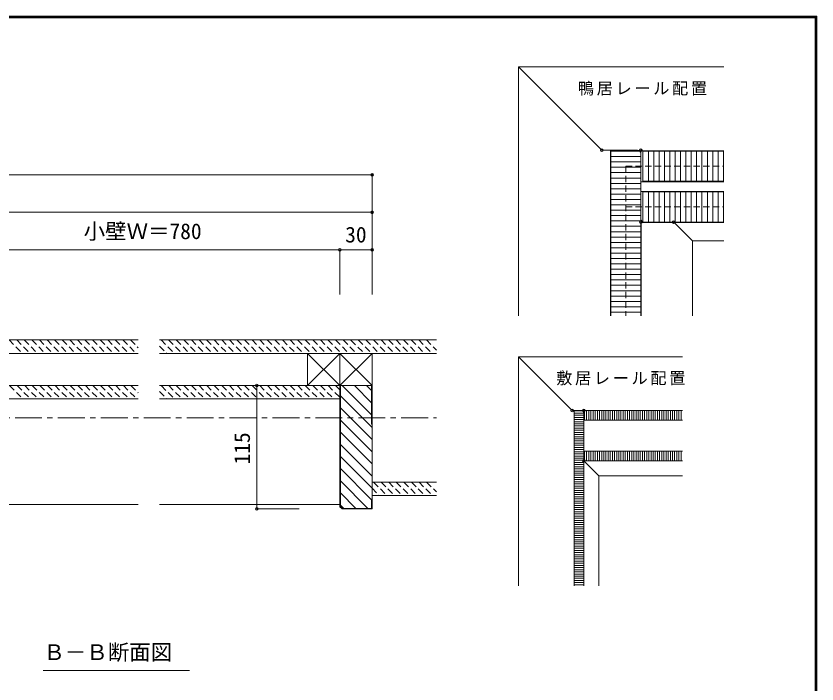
# Model space of a CAD drawing. Units: millimetres, scale not verified. Extents: x -957 to 993, y -689 to 708.
# Drawn here: x 246 to 993, y 85 to 708 of the extents above; entities that cross this region are included whole.
import ezdxf
from ezdxf.enums import TextEntityAlignment as Align

# ---------------------------------------------------------------- set-up
doc = ezdxf.new("R2010")
doc.units = ezdxf.units.MM
doc.header["$LTSCALE"] = 5
doc.header["$PDMODE"] = 32
doc.header["$PDSIZE"] = 2.5
for name, pattern in [('CHAIN1', [8, 5, -1, 1, -1]), ('DASHED1', [1.8, 1.2, -0.6]), ('DASHED2', [3, 2, -1])]:
    doc.linetypes.add(name, pattern=pattern)
doc.layers.add('0-B_寸法', color=7, linetype='Continuous', lineweight=9)
doc.layers.add('F-1_枠', color=6, linetype='Continuous', lineweight=9)
doc.styles.add('ＭＳ ゴシック', font='')
doc.styles.get('ＭＳ ゴシック').set_extended_font_data('MS Gothic')

msp = doc.modelspace()

# ---------------------------------------------------------------- linework, layer by layer
at = {"layer": '0-B_寸法'}
for p, q in [((714.605, 660.09), (714.605, 428.063)), ((714.605, 660.09), (905.933, 660.09)), ((791.227, 583.469), (714.605, 660.09)), ((825.605, 582.59), (793.348, 582.59)), ((800.205, 582.59), (800.205, 428.063)), ((800.605, 581.59), (800.605, 428.063)), ((800.605, 581.59), (828.605, 581.59)), ((800.605, 576.59), (828.605, 576.59)), ((827.405, 581.99), (905.933, 581.99)), ((835.605, 553.59), (835.605, 581.59)), ((840.605, 553.59), (840.605, 581.59)), ((845.605, 553.59), (845.605, 581.59)), ((850.605, 553.59), (850.605, 581.59)), ((855.605, 553.59), (855.605, 581.59)), ((860.605, 553.59), (860.605, 581.59)), ((865.605, 553.59), (865.605, 581.59)), ((870.605, 553.59), (870.605, 581.59)), ((875.605, 553.59), (875.605, 581.59)), ((880.605, 553.59), (880.605, 581.59)), ((885.605, 553.59), (885.605, 581.59)), ((890.605, 553.59), (890.605, 581.59)), ((895.605, 553.59), (895.605, 581.59)), ((900.605, 553.59), (900.605, 581.59)), ((905.605, 553.59), (905.605, 581.59)), ((800.605, 571.59), (828.605, 571.59)), ((800.605, 566.59), (828.605, 566.59)), ((800.605, 561.59), (828.605, 561.59)), ((800.605, 556.59), (828.605, 556.59)), ((828.605, 518.59), (828.605, 553.59)), ((828.605, 553.19), (905.933, 553.19)), ((830.605, 553.59), (905.933, 553.59)), ((800.605, 551.59), (828.605, 551.59)), ((800.605, 546.59), (828.605, 546.59)), ((800.605, 541.59), (828.605, 541.59)), ((828.605, 543.99), (905.933, 543.99)), ((830.605, 543.59), (905.933, 543.59)), ((830.605, 515.59), (830.605, 543.59)), ((835.605, 515.59), (835.605, 543.59)), ((840.605, 515.59), (840.605, 543.59)), ((845.605, 515.59), (845.605, 543.59)), ((850.605, 515.59), (850.605, 543.59)), ((855.605, 515.59), (855.605, 543.59)), ((860.605, 515.59), (860.605, 543.59)), ((865.605, 515.59), (865.605, 543.59)), ((870.605, 515.59), (870.605, 543.59)), ((875.605, 515.59), (875.605, 543.59)), ((880.605, 515.59), (880.605, 543.59)), ((885.605, 515.59), (885.605, 543.59)), ((890.605, 515.59), (890.605, 543.59)), ((895.605, 515.59), (895.605, 543.59)), ((900.605, 515.59), (900.605, 543.59)), ((905.605, 515.59), (905.605, 543.59)), ((800.605, 536.59), (828.605, 536.59)), ((800.605, 531.59), (828.605, 531.59)), ((800.605, 526.59), (828.605, 526.59)), ((800.605, 521.59), (828.605, 521.59)), ((800.605, 516.59), (828.605, 516.59)), ((829.005, 515.19), (905.933, 515.19)), ((829.005, 515.19), (829.005, 428.063)), ((830.605, 515.59), (905.933, 515.59)), ((850.363, 515.59), (831.605, 515.59)), ((800.605, 511.59), (828.605, 511.59)), ((859.984, 514.711), (876.605, 498.09)), ((800.605, 506.59), (828.605, 506.59)), ((800.605, 501.59), (828.605, 501.59)), ((800.605, 496.59), (828.605, 496.59)), ((876.605, 498.09), (905.933, 498.09)), ((876.605, 498.09), (876.605, 428.063)), ((800.605, 491.59), (828.605, 491.59)), ((800.605, 486.59), (828.605, 486.59)), ((800.605, 481.59), (828.605, 481.59)), ((800.605, 476.59), (828.605, 476.59)), ((800.605, 471.59), (828.605, 471.59)), ((800.605, 466.59), (828.605, 466.59)), ((800.605, 461.59), (828.605, 461.59)), ((800.605, 456.59), (828.605, 456.59)), ((800.605, 451.59), (828.605, 451.59)), ((800.605, 446.59), (828.605, 446.59)), ((800.605, 441.59), (828.605, 441.59)), ((800.605, 436.59), (828.605, 436.59)), ((800.605, 431.59), (828.605, 431.59)), ((360.066, 405.626), (168.04, 405.626)), ((638.04, 405.626), (380.066, 405.626)), ((360.066, 393.126), (168.04, 393.126)), ((638.04, 393.126), (380.066, 393.126)), ((518.04, 393.126), (548.04, 363.126)), ((548.04, 393.126), (518.04, 363.126)), ((518.04, 393.126), (518.04, 363.126)), ((548.04, 393.126), (578.04, 363.126)), ((578.04, 393.126), (548.04, 363.126)), ((548.04, 393.126), (548.04, 363.126)), ((578.04, 393.126), (578.04, 363.126)), ((763.727, 340.857), (714.605, 389.978)), ((714.605, 389.978), (867.297, 389.978)), ((714.605, 389.978), (714.605, 176.452)), ((360.066, 363.126), (168.04, 363.126)), ((548.04, 363.126), (380.066, 363.126)), ((470.701, 363.126), (510.22, 363.126)), ((470.701, 363.126), (470.701, 248.126)), ((548.04, 363.126), (578.04, 363.126)), ((548.04, 250.247), (548.04, 363.126)), ((578.04, 363.126), (548.04, 363.126)), ((548.539, 363.126), (548.539, 250.454)), ((577.54, 335.876), (550.29, 363.126)), ((577.54, 347.19), (561.604, 363.126)), ((577.54, 358.504), (572.918, 363.126)), ((577.54, 327.126), (577.54, 363.126)), ((578.04, 248.126), (578.04, 363.126)), ((578.04, 324.063), (548.539, 353.563)), ((360.066, 350.626), (168.04, 350.626)), ((548.04, 350.626), (380.066, 350.626)), ((578.04, 312.749), (548.539, 342.249)), ((772.605, 339.978), (765.848, 339.978)), ((766.605, 339.478), (775.605, 339.478)), ((766.605, 339.478), (766.605, 176.452)), ((766.605, 337.478), (775.605, 337.478)), ((775.605, 339.478), (775.605, 176.452)), ((776.105, 330.978), (776.105, 339.978)), ((776.105, 339.978), (867.297, 339.978)), ((778.105, 330.978), (778.105, 339.978)), ((780.105, 330.978), (780.105, 339.978)), ((782.105, 330.978), (782.105, 339.978)), ((784.105, 330.978), (784.105, 339.978)), ((786.105, 330.978), (786.105, 339.978)), ((788.105, 330.978), (788.105, 339.978)), ((790.105, 330.978), (790.105, 339.978)), ((792.105, 330.978), (792.105, 339.978)), ((794.105, 330.978), (794.105, 339.978)), ((796.105, 330.978), (796.105, 339.978)), ((798.105, 330.978), (798.105, 339.978)), ((800.105, 330.978), (800.105, 339.978)), ((802.105, 330.978), (802.105, 339.978)), ((804.105, 330.978), (804.105, 339.978)), ((806.105, 330.978), (806.105, 339.978)), ((808.105, 330.978), (808.105, 339.978)), ((810.105, 330.978), (810.105, 339.978)), ((812.105, 330.978), (812.105, 339.978)), ((814.105, 330.978), (814.105, 339.978)), ((816.105, 330.978), (816.105, 339.978)), ((818.105, 330.978), (818.105, 339.978)), ((820.105, 330.978), (820.105, 339.978)), ((822.105, 330.978), (822.105, 339.978)), ((824.105, 330.978), (824.105, 339.978)), ((826.105, 330.978), (826.105, 339.978)), ((828.105, 330.978), (828.105, 339.978)), ((830.105, 330.978), (830.105, 339.978)), ((832.105, 330.978), (832.105, 339.978)), ((834.105, 330.978), (834.105, 339.978)), ((836.105, 330.978), (836.105, 339.978)), ((838.105, 330.978), (838.105, 339.978)), ((840.105, 330.978), (840.105, 339.978)), ((842.105, 330.978), (842.105, 339.978)), ((844.105, 330.978), (844.105, 339.978)), ((846.105, 330.978), (846.105, 339.978)), ((848.105, 330.978), (848.105, 339.978)), ((850.105, 330.978), (850.105, 339.978)), ((852.105, 330.978), (852.105, 339.978)), ((854.105, 330.978), (854.105, 339.978)), ((856.105, 330.978), (856.105, 339.978)), ((858.105, 330.978), (858.105, 339.978)), ((860.105, 330.978), (860.105, 339.978)), ((862.105, 330.978), (862.105, 339.978)), ((864.105, 330.978), (864.105, 339.978)), ((866.105, 330.978), (866.105, 339.978)), ((578.04, 301.435), (548.539, 330.935)), ((766.605, 335.478), (775.605, 335.478)), ((766.605, 333.478), (775.605, 333.478)), ((766.605, 331.478), (775.605, 331.478)), ((766.605, 329.478), (775.605, 329.478)), ((776.105, 330.978), (867.297, 330.978)), ((577.54, 327.126), (578.04, 327.126)), ((766.605, 327.478), (775.605, 327.478)), ((766.605, 325.478), (775.605, 325.478)), ((766.605, 323.478), (775.605, 323.478)), ((766.605, 321.478), (775.605, 321.478)), ((578.04, 290.121), (548.539, 319.622)), ((766.605, 319.478), (775.605, 319.478)), ((766.605, 317.478), (775.605, 317.478)), ((766.605, 315.478), (775.605, 315.478)), ((578.04, 278.808), (548.539, 308.308)), ((766.605, 313.478), (775.605, 313.478)), ((766.605, 311.478), (775.605, 311.478)), ((766.605, 309.478), (775.605, 309.478)), ((766.605, 307.478), (775.605, 307.478)), ((766.605, 305.478), (775.605, 305.478)), ((766.605, 303.478), (775.605, 303.478)), ((766.605, 301.478), (775.605, 301.478)), ((766.605, 299.478), (775.605, 299.478)), ((776.105, 301.978), (776.105, 292.978)), ((776.105, 301.978), (867.297, 301.978)), ((778.105, 301.978), (778.105, 292.978)), ((780.105, 301.978), (780.105, 292.978)), ((782.105, 301.978), (782.105, 292.978)), ((784.105, 301.978), (784.105, 292.978)), ((786.105, 301.978), (786.105, 292.978)), ((788.105, 301.978), (788.105, 292.978)), ((790.105, 301.978), (790.105, 292.978)), ((792.105, 301.978), (792.105, 292.978)), ((794.105, 301.978), (794.105, 292.978)), ((796.105, 301.978), (796.105, 292.978)), ((798.105, 301.978), (798.105, 292.978)), ((800.105, 301.978), (800.105, 292.978)), ((802.105, 301.978), (802.105, 292.978)), ((804.105, 301.978), (804.105, 292.978)), ((806.105, 301.978), (806.105, 292.978)), ((808.105, 301.978), (808.105, 292.978)), ((810.105, 301.978), (810.105, 292.978)), ((812.105, 301.978), (812.105, 292.978)), ((814.105, 301.978), (814.105, 292.978)), ((816.105, 301.978), (816.105, 292.978)), ((818.105, 301.978), (818.105, 292.978)), ((820.105, 301.978), (820.105, 292.978)), ((822.105, 301.978), (822.105, 292.978)), ((824.105, 301.978), (824.105, 292.978)), ((826.105, 301.978), (826.105, 292.978)), ((828.105, 301.978), (828.105, 292.978)), ((830.105, 301.978), (830.105, 292.978)), ((832.105, 301.978), (832.105, 292.978)), ((834.105, 301.978), (834.105, 292.978)), ((836.105, 301.978), (836.105, 292.978)), ((838.105, 301.978), (838.105, 292.978)), ((840.105, 301.978), (840.105, 292.978)), ((842.105, 301.978), (842.105, 292.978)), ((844.105, 301.978), (844.105, 292.978)), ((846.105, 301.978), (846.105, 292.978)), ((848.105, 301.978), (848.105, 292.978)), ((850.105, 301.978), (850.105, 292.978)), ((852.105, 301.978), (852.105, 292.978)), ((854.105, 301.978), (854.105, 292.978)), ((856.105, 301.978), (856.105, 292.978)), ((858.105, 301.978), (858.105, 292.978)), ((860.105, 301.978), (860.105, 292.978)), ((862.105, 301.978), (862.105, 292.978)), ((864.105, 301.978), (864.105, 292.978)), ((866.105, 301.978), (866.105, 292.978)), ((578.04, 267.494), (548.539, 296.994)), ((766.605, 297.478), (775.605, 297.478)), ((766.605, 295.478), (775.605, 295.478)), ((766.605, 293.478), (775.605, 293.478)), ((766.605, 291.478), (775.605, 291.478)), ((776.105, 292.978), (867.297, 292.978)), ((776.484, 292.1), (789.605, 278.978)), ((577.54, 256.68), (548.539, 285.68)), ((766.605, 289.478), (775.605, 289.478)), ((766.605, 287.478), (775.605, 287.478)), ((766.605, 285.478), (775.605, 285.478)), ((766.605, 283.478), (775.605, 283.478)), ((766.605, 281.478), (775.605, 281.478)), ((766.605, 279.478), (775.605, 279.478)), ((766.605, 277.478), (775.605, 277.478)), ((789.605, 278.978), (867.297, 278.978)), ((789.605, 278.978), (789.605, 176.452)), ((574.281, 248.626), (548.54, 274.367)), ((638.04, 273.126), (578.04, 273.126)), ((766.605, 275.478), (775.605, 275.478)), ((766.605, 273.478), (775.605, 273.478)), ((766.605, 271.478), (775.605, 271.478)), ((766.605, 269.478), (775.605, 269.478)), ((562.967, 248.626), (548.54, 263.053)), ((766.605, 267.478), (775.605, 267.478)), ((766.605, 265.478), (775.605, 265.478)), ((766.605, 263.478), (775.605, 263.478)), ((766.605, 261.478), (775.605, 261.478)), ((578.04, 257.126), (577.54, 257.126)), ((577.54, 248.626), (577.54, 257.126)), ((638.04, 260.626), (578.04, 260.626)), ((766.605, 259.478), (775.605, 259.478)), ((766.605, 257.478), (775.605, 257.478)), ((766.605, 255.478), (775.605, 255.478)), ((0.066, 252.126), (360.066, 252.126)), ((380.066, 252.126), (548.04, 252.126)), ((470.701, 248.126), (510.22, 248.126)), ((550.161, 248.126), (548.04, 250.247)), ((550.368, 248.626), (548.539, 250.454)), ((551.653, 248.626), (548.54, 251.739)), ((550.161, 248.126), (578.04, 248.126)), ((550.368, 248.626), (577.54, 248.626)), ((766.605, 253.478), (775.605, 253.478)), ((766.605, 251.478), (775.605, 251.478)), ((766.605, 249.478), (775.605, 249.478)), ((766.605, 247.478), (775.605, 247.478)), ((766.605, 245.478), (775.605, 245.478)), ((766.605, 243.478), (775.605, 243.478)), ((766.605, 241.478), (775.605, 241.478)), ((766.605, 239.478), (775.605, 239.478)), ((766.605, 237.478), (775.605, 237.478)), ((766.605, 235.478), (775.605, 235.478)), ((766.605, 233.478), (775.605, 233.478)), ((766.605, 231.478), (775.605, 231.478)), ((766.605, 229.478), (775.605, 229.478)), ((766.605, 227.478), (775.605, 227.478)), ((766.605, 225.478), (775.605, 225.478)), ((766.605, 223.478), (775.605, 223.478)), ((766.605, 221.478), (775.605, 221.478)), ((766.605, 219.478), (775.605, 219.478)), ((766.605, 217.478), (775.605, 217.478)), ((766.605, 215.478), (775.605, 215.478)), ((766.605, 213.478), (775.605, 213.478)), ((766.605, 211.478), (775.605, 211.478)), ((766.605, 209.478), (775.605, 209.478)), ((766.605, 207.478), (775.605, 207.478)), ((766.605, 205.478), (775.605, 205.478)), ((766.605, 203.478), (775.605, 203.478)), ((766.605, 201.478), (775.605, 201.478)), ((766.605, 199.478), (775.605, 199.478)), ((766.605, 197.478), (775.605, 197.478)), ((766.605, 195.478), (775.605, 195.478)), ((766.605, 193.478), (775.605, 193.478)), ((766.605, 191.478), (775.605, 191.478)), ((766.605, 189.478), (775.605, 189.478)), ((766.605, 187.478), (775.605, 187.478)), ((766.605, 185.478), (775.605, 185.478)), ((766.605, 183.478), (775.605, 183.478)), ((766.605, 181.478), (775.605, 181.478)), ((766.605, 179.478), (775.605, 179.478)), ((766.605, 177.478), (775.605, 177.478)), ((407.988, 97.544), (271.561, 97.544))]:
    msp.add_line(p, q, dxfattribs=at)
at = {"layer": '0-B_寸法', "linetype": 'DASHED1'}
for p, q in [((814.605, 567.59), (814.605, 428.063)), ((814.605, 567.59), (905.933, 567.59)), ((814.605, 529.59), (905.933, 529.59)), ((239.755, 405.626), (252.255, 393.126)), ((246.826, 405.626), (259.326, 393.126)), ((253.897, 405.626), (266.397, 393.126)), ((260.968, 405.626), (273.468, 393.126)), ((268.039, 405.626), (280.539, 393.126)), ((275.11, 405.626), (287.61, 393.126)), ((282.181, 405.626), (294.681, 393.126)), ((289.252, 405.626), (301.752, 393.126)), ((296.541, 405.408), (308.823, 393.126)), ((303.394, 405.626), (315.894, 393.126)), ((310.465, 405.626), (322.965, 393.126)), ((317.536, 405.626), (330.036, 393.126)), ((324.607, 405.626), (337.107, 393.126)), ((331.679, 405.626), (344.179, 393.126)), ((338.75, 405.626), (351.25, 393.126)), ((345.821, 405.626), (358.321, 393.126)), ((352.892, 405.626), (360.066, 398.451)), ((381.421, 405.626), (393.921, 393.126)), ((388.492, 405.626), (400.992, 393.126)), ((395.563, 405.626), (408.063, 393.126)), ((402.634, 405.626), (415.134, 393.126)), ((409.705, 405.626), (422.205, 393.126)), ((416.776, 405.626), (429.276, 393.126)), ((423.847, 405.626), (436.347, 393.126)), ((431.136, 405.408), (443.418, 393.126)), ((437.989, 405.626), (450.489, 393.126)), ((445.06, 405.626), (457.56, 393.126)), ((452.132, 405.626), (464.632, 393.126)), ((459.203, 405.626), (471.703, 393.126)), ((466.274, 405.626), (478.774, 393.126)), ((473.345, 405.626), (485.845, 393.126)), ((480.416, 405.626), (492.916, 393.126)), ((487.487, 405.626), (499.987, 393.126)), ((494.776, 405.408), (507.058, 393.126)), ((501.629, 405.626), (514.129, 393.126)), ((508.7, 405.626), (521.2, 393.126)), ((515.771, 405.626), (528.271, 393.126)), ((522.842, 405.626), (535.342, 393.126)), ((529.913, 405.626), (542.413, 393.126)), ((536.984, 405.626), (549.484, 393.126)), ((544.055, 405.626), (556.555, 393.126)), ((551.126, 405.626), (563.626, 393.126)), ((558.415, 405.408), (570.698, 393.126)), ((565.269, 405.626), (577.769, 393.126)), ((572.34, 405.626), (584.84, 393.126)), ((579.411, 405.626), (591.911, 393.126)), ((586.482, 405.626), (598.982, 393.126)), ((593.553, 405.626), (606.053, 393.126)), ((600.406, 405.626), (612.906, 393.126)), ((607.477, 405.626), (619.977, 393.126)), ((614.548, 405.626), (627.048, 393.126)), ((621.619, 405.626), (634.119, 393.126)), ((628.69, 405.626), (638.04, 396.276)), ((380.066, 399.909), (386.85, 393.126)), ((240.184, 363.126), (252.684, 350.626)), ((247.255, 363.126), (259.755, 350.626)), ((254.326, 363.126), (266.826, 350.626)), ((261.397, 363.126), (273.897, 350.626)), ((268.468, 363.126), (280.968, 350.626)), ((275.539, 363.126), (288.039, 350.626)), ((282.61, 363.126), (295.11, 350.626)), ((289.681, 363.126), (302.181, 350.626)), ((296.752, 363.126), (309.252, 350.626)), ((303.823, 363.126), (316.323, 350.626)), ((310.894, 363.126), (323.394, 350.626)), ((317.965, 363.126), (330.465, 350.626)), ((325.036, 363.126), (337.536, 350.626)), ((332.107, 363.126), (344.607, 350.626)), ((339.179, 363.126), (351.679, 350.626)), ((346.25, 363.126), (358.75, 350.626)), ((353.321, 363.126), (360.066, 356.38)), ((381.717, 362.908), (394, 350.626)), ((388.571, 363.126), (401.071, 350.626)), ((395.642, 363.126), (408.142, 350.626)), ((402.713, 363.126), (415.213, 350.626)), ((409.784, 363.126), (422.284, 350.626)), ((416.855, 363.126), (429.355, 350.626)), ((423.926, 363.126), (436.426, 350.626)), ((430.997, 363.126), (443.497, 350.626)), ((438.068, 363.126), (450.568, 350.626)), ((445.139, 363.126), (457.639, 350.626)), ((452.21, 363.126), (464.71, 350.626)), ((459.281, 363.126), (471.781, 350.626)), ((466.352, 363.126), (478.852, 350.626)), ((473.423, 363.126), (485.923, 350.626)), ((480.495, 363.126), (492.995, 350.626)), ((487.566, 363.126), (500.066, 350.626)), ((494.637, 363.126), (507.137, 350.626)), ((501.708, 363.126), (514.208, 350.626)), ((508.779, 363.126), (521.279, 350.626)), ((515.85, 363.126), (528.35, 350.626)), ((522.921, 363.126), (535.421, 350.626)), ((529.992, 363.126), (542.492, 350.626)), ((537.063, 363.126), (548.04, 352.149)), ((544.134, 363.126), (548.04, 359.22)), ((380.066, 357.488), (386.929, 350.626)), ((579.473, 273.126), (591.973, 260.626)), ((586.544, 273.126), (599.044, 260.626)), ((593.615, 273.126), (606.115, 260.626)), ((600.686, 273.126), (613.186, 260.626)), ((607.757, 273.126), (620.257, 260.626)), ((614.828, 273.126), (627.328, 260.626)), ((621.899, 273.126), (634.399, 260.626)), ((628.97, 273.126), (638.04, 264.056)), ((578.04, 267.488), (584.902, 260.626))]:
    msp.add_line(p, q, dxfattribs=at)
at = {"layer": '0-B_寸法', "color": 4}
for p, q in [((578.04, 559.617), (-706.96, 559.617)), ((578.04, 559.617), (578.04, 489.617)), ((578.04, 524.617), (-625.96, 524.617)), ((578.04, 524.617), (578.04, 489.617)), ((578.04, 448.145), (578.04, 524.617)), ((548.04, 489.617), (-625.96, 489.617)), ((578.04, 489.617), (168.04, 489.617)), ((548.04, 489.617), (548.04, 448.145))]:
    msp.add_line(p, q, dxfattribs=at)
at = {"layer": '0-B_寸法', "linetype": 'DASHED2'}
for p, q in [((548.04, 306.626), (548.04, 336.626)), ((548.04, 268.626), (548.04, 298.626))]:
    msp.add_line(p, q, dxfattribs=at)
at = {"layer": '0-B_寸法', "linetype": 'CHAIN1'}
msp.add_line((-714.667, 333.126), (638.04, 333.126), dxfattribs=at)
at = {"layer": '0-B_寸法'}
for points in [[(828.605, 581.59), (828.605, 518.59), (828.605, 428.063)], [(830.605, 553.59), (830.605, 581.59), (905.933, 581.59)]]:
    msp.add_lwpolyline(points, dxfattribs=at)
for centre, start, end in [((793.348, 585.59), 225, 270), ((825.605, 579.59), 0, 90), ((831.605, 518.59), 180, 270), ((857.863, 512.59), 45, 90), ((765.848, 342.978), 225, 270), ((772.605, 336.978), 0, 90), ((778.605, 294.221), 180, 225)]:
    msp.add_arc(centre, 3, start, end, dxfattribs=at)
for p in [(792.105, 582.59), (828.605, 582.59), (578.04, 559.617), (578.04, 524.617), (828.605, 515.59), (828.605, 515.59), (859.105, 515.59), (548.04, 489.617), (578.04, 489.617), (470.701, 363.126), (764.605, 339.978), (775.605, 339.978), (775.605, 292.978), (470.701, 248.126)]:
    msp.add_point(p, dxfattribs=at)
at = {"layer": 'F-1_枠'}
for p, q in [((-957.218, 707.602), (992.782, 707.602)), ((-957.218, 706.769), (992.782, 706.769)), ((-957.218, 705.935), (992.782, 705.935)), ((991.115, 707.602), (991.115, -689.065)), ((991.948, 707.602), (991.948, -689.065)), ((992.782, 707.602), (992.782, -689.065))]:
    msp.add_line(p, q, dxfattribs=at)

# ---------------------------------------------------------------- texts
at = {"layer": '0-B_寸法', "style": 'ＭＳ ゴシック'}
for s, p in [('小壁Ｗ＝780', (309.309, 495.258)), ('30', (553.04, 492.117)), ('Ｂ－Ｂ断面図', (271.754, 102.868))]:
    msp.add_text(s, height=14.66, dxfattribs=at).set_placement(p, align=Align.BOTTOM_LEFT)
msp.add_text('115', height=14.66, rotation=90, dxfattribs=at).set_placement((468.635, 289.626), align=Align.BOTTOM_LEFT)
at = {"layer": '0-B_寸法', "char_height": 11, "attachment_point": 7, "style": 'ＭＳ ゴシック'}
for s, insert in [('\\T1.17;鴨居レール配置', (769.976, 633.48)), ('\\T1.17;敷居レール配置', (749.737, 363.368))]:
    msp.add_mtext(s, dxfattribs=dict(at, insert=insert))

doc.saveas('drawing.dxf')
